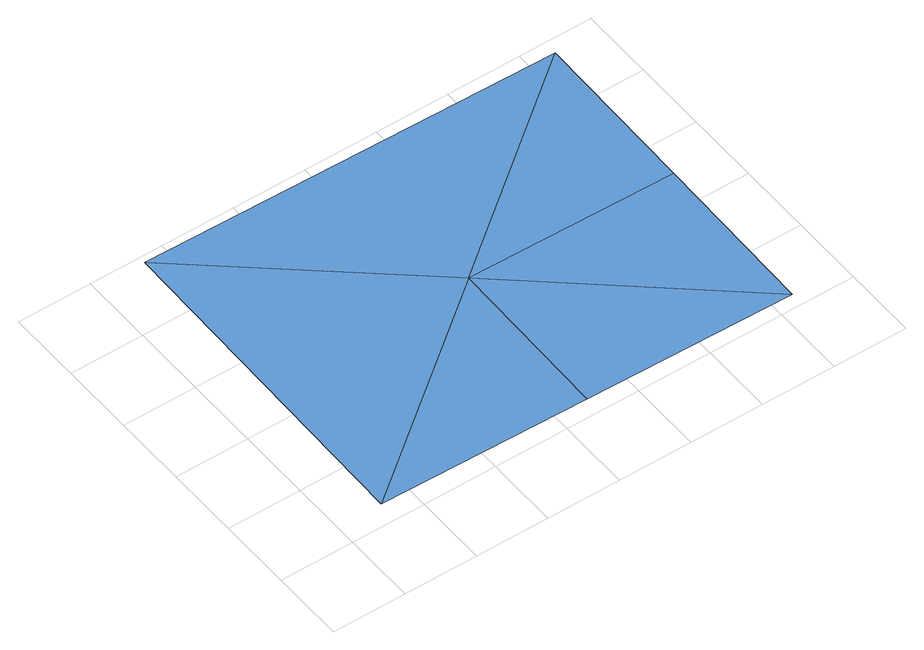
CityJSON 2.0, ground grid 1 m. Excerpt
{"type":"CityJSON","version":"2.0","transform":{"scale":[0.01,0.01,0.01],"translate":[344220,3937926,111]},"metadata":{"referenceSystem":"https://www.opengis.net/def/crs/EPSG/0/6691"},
"CityObjects":{
"waterbody1":{"type":"WaterBody","attributes":{"name":"5","class":"1140","function":"1","WaterBodyRiverFloodingRiskAttribute.description":"3","WaterBodyRiverFloodingRiskAttribute.rankOrg":"1","WaterBodyRiverFloodingRiskAttribute.adminType":"2","WaterBodyRiverFloodingRiskAttribute.scale":"L2"},"geometry":[{"type":"MultiSurface","lod":"1","boundaries":[[[0,1,2]],[[3,4,2]],[[3,2,1]],[[2,4,5]],[[2,5,6]],[[6,0,2]]]}]}
},
"vertices":[
[69,490,28],[61,28,28],[349,254,28],[345,23,28],[628,18,28],[632,249,28],[636,480,27]
]}
